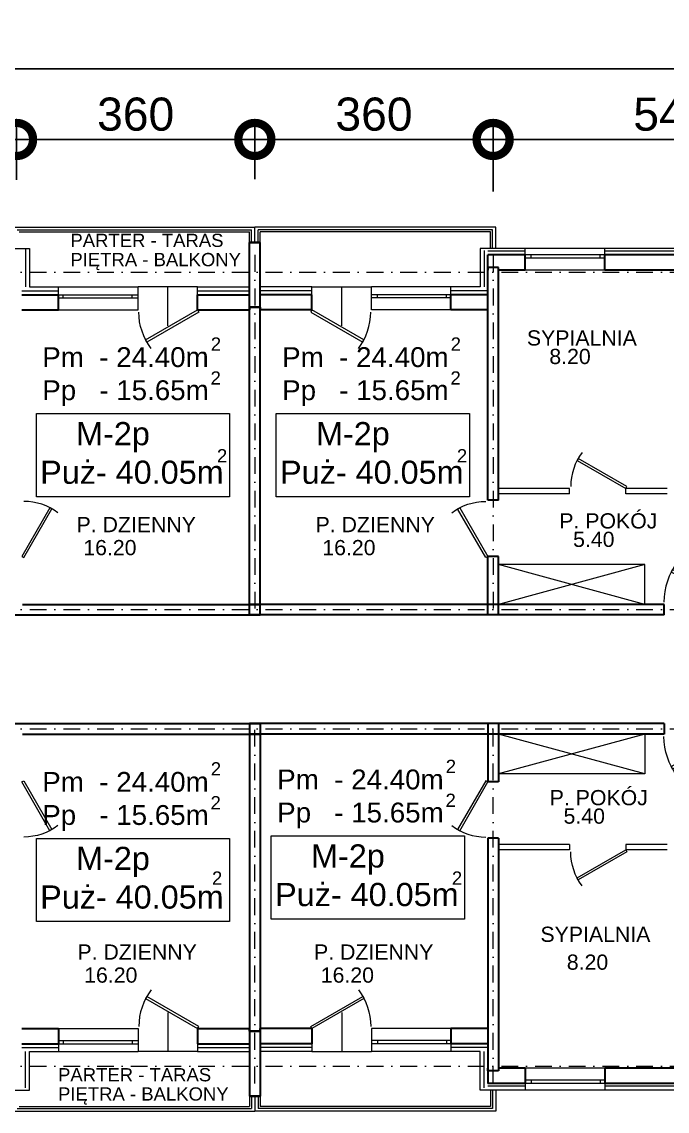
# Model space of a CAD drawing. Header units: millimetres. Extents: x -13324 to 13450, y -2140 to 8293.
# Drawn here: x -11703 to -10728, y 2953 to 4599 of the extents above; entities that cross this region are included whole.
import ezdxf

# ---------------------------------------------------------------- set-up
doc = ezdxf.new("R2010")
doc.units = ezdxf.units.MM
doc.header["$MEASUREMENT"] = 0
doc.header["$PDMODE"] = 2
doc.linetypes.add('DASHDOTX2', pattern=[50.8, 25.4, -12.7, 0, -12.7])
doc.layers.get('0').update_dxf_attribs({"lineweight": 5})
for name, color, linetype, lineweight in [('Ocieplenie', 6, 'Continuous', 5), ('Okna', 7, 'Continuous', 5), ('Okna c.', 7, 'Continuous', 5), ('OPIS', 7, 'Continuous', 5), ('Osie', 1, 'DASHDOTX2', 5), ('Scianki', 34, 'Continuous', 20), ('Urządzenia', 160, 'Continuous', 5), ('Wymiary', 102, 'Continuous', 5), ('Ściany k.', 7, 'Continuous', 35)]:
    doc.layers.add(name, color=color, linetype=linetype, lineweight=lineweight)
doc.layers.add('Opis1', color=7, linetype='Continuous')
doc.styles.get("Standard").update_dxf_attribs({"font": 'ARIAL.TTF'})
doc.linetypes.add('BATTING', pattern='A,0.00254,-2.54,[134,ltypeshp.shx,S=2.54,R=0,X=-2.54,Y=0],-5.08,[134,ltypeshp.shx,S=2.54,R=180,X=2.54,Y=0],-2.54', length=10.16254)
doc.dimstyles.new('ISO-25', dxfattribs={"dimscale": 20, "dimtxt": 2.5, "dimasz": 5, "dimexe": 1.25, "dimexo": 0.625, "dimtad": 1, "dimtxsty": 'Standard', "dimblk": 'DOTSMALL', "dimcen": 2.5, "dimadec": 0, "dimazin": 0, "dimtfac": 1, "dimtmove": 0, "dimatfit": 3, "dimfxl": 0, "dimarcsym": 0})

# ---------------------------------------------------------------- blocks, each defined once
blk = doc.blocks.new('_DotSmall')
at = {"color": 0, "const_width": 0.5}
blk.add_lwpolyline([(-0.0625, 0, 1), (0.0625, 0, 1)], format="xyb", close=True, dxfattribs=at)
blk = doc.blocks.new('*D94')
at = {"layer": 'Defpoints', "color": 0}
for p in [(-11710.7, 4421.3), (-12250.7, 4351.6), (-11710.7, 4347.6)]:
    blk.add_point(p, dxfattribs=at)
at = {"layer": 'Wymiary', "color": 0, "lineweight": -2}
for p, q in [((-12250.7, 4364.1), (-12250.7, 4446.3)), ((-11710.7, 4360.1), (-11710.7, 4446.3)), ((-12250.7, 4421.3), (-11710.7, 4421.3))]:
    blk.add_line(p, q, dxfattribs=at)
at = {"layer": 'Wymiary', "color": 0, "lineweight": -2, "xscale": 100, "yscale": 100, "zscale": 100, "rotation": 180}
blk.add_blockref('_DotSmall', (-12250.7, 4421.3), dxfattribs=at)
at = {"layer": 'Wymiary', "color": 0, "lineweight": -2, "xscale": 100, "yscale": 100, "zscale": 100}
blk.add_blockref('_DotSmall', (-11710.7, 4421.3), dxfattribs=at)
at = {"layer": 'Wymiary', "color": 0, "insert": (-11980.7, 4459.3), "char_height": 50, "attachment_point": 5}
blk.add_mtext('540', dxfattribs=at)
blk = doc.blocks.new('Door - Right Hung 36 in.')
blk.add_lwpolyline([(-0.75, -1.3), (0, 0), (-31.18, 18), (-31.93, 16.7)], close=True)
blk.add_arc((0, 0), 36, 142.68987, 180)
blk = doc.blocks.new('*D98')
at = {"layer": 'Defpoints', "color": 0}
for p in [(-11350.7, 4421.3), (-11710.7, 4347.6), (-11350.7, 4348.9)]:
    blk.add_point(p, dxfattribs=at)
at = {"layer": 'Wymiary', "color": 0, "lineweight": -2}
for p, q in [((-11710.7, 4360.1), (-11710.7, 4446.3)), ((-11350.7, 4361.4), (-11350.7, 4446.3)), ((-11710.7, 4421.3), (-11350.7, 4421.3))]:
    blk.add_line(p, q, dxfattribs=at)
at = {"layer": 'Wymiary', "color": 0, "lineweight": -2, "xscale": 100, "yscale": 100, "zscale": 100, "rotation": 180}
blk.add_blockref('_DotSmall', (-11710.7, 4421.3), dxfattribs=at)
at = {"layer": 'Wymiary', "color": 0, "lineweight": -2, "xscale": 100, "yscale": 100, "zscale": 100}
blk.add_blockref('_DotSmall', (-11350.7, 4421.3), dxfattribs=at)
at = {"layer": 'Wymiary', "color": 0, "insert": (-11530.7, 4459.3), "char_height": 50, "attachment_point": 5}
blk.add_mtext('360', dxfattribs=at)
blk = doc.blocks.new('*D108')
at = {"layer": 'Defpoints', "color": 0}
for p in [(-10990.7, 4421.3), (-11350.7, 4348.9), (-10990.7, 4330.1)]:
    blk.add_point(p, dxfattribs=at)
at = {"layer": 'Wymiary', "color": 0, "lineweight": -2}
for p, q in [((-11350.7, 4361.4), (-11350.7, 4446.3)), ((-10990.7, 4342.6), (-10990.7, 4446.3)), ((-11350.7, 4421.3), (-10990.7, 4421.3))]:
    blk.add_line(p, q, dxfattribs=at)
at = {"layer": 'Wymiary', "color": 0, "lineweight": -2, "xscale": 100, "yscale": 100, "zscale": 100, "rotation": 180}
blk.add_blockref('_DotSmall', (-11350.7, 4421.3), dxfattribs=at)
at = {"layer": 'Wymiary', "color": 0, "lineweight": -2, "xscale": 100, "yscale": 100, "zscale": 100}
blk.add_blockref('_DotSmall', (-10990.7, 4421.3), dxfattribs=at)
at = {"layer": 'Wymiary', "color": 0, "insert": (-11170.7, 4459.3), "char_height": 50, "attachment_point": 5}
blk.add_mtext('360', dxfattribs=at)
blk = doc.blocks.new('*D109')
at = {"layer": 'Defpoints', "color": 0}
for p in [(-10450.7, 4421.3), (-10990.7, 4330.1), (-10450.7, 4318.8)]:
    blk.add_point(p, dxfattribs=at)
at = {"layer": 'Wymiary', "color": 0, "lineweight": -2}
for p, q in [((-10990.7, 4342.6), (-10990.7, 4446.3)), ((-10450.7, 4331.3), (-10450.7, 4446.3)), ((-10990.7, 4421.3), (-10450.7, 4421.3))]:
    blk.add_line(p, q, dxfattribs=at)
at = {"layer": 'Wymiary', "color": 0, "lineweight": -2, "xscale": 100, "yscale": 100, "zscale": 100, "rotation": 180}
blk.add_blockref('_DotSmall', (-10990.7, 4421.3), dxfattribs=at)
at = {"layer": 'Wymiary', "color": 0, "lineweight": -2, "xscale": 100, "yscale": 100, "zscale": 100}
blk.add_blockref('_DotSmall', (-10450.7, 4421.3), dxfattribs=at)
at = {"layer": 'Wymiary', "color": 0, "insert": (-10720.7, 4459.3), "char_height": 50, "attachment_point": 5}
blk.add_mtext('540', dxfattribs=at)
blk = doc.blocks.new('*D113')
at = {"layer": 'Defpoints', "color": 0}
for p in [(-8329.7, 4528.3), (-12271.7, 4388), (-8329.7, 4388)]:
    blk.add_point(p, dxfattribs=at)
at = {"layer": 'Wymiary', "color": 0, "lineweight": -2}
for p, q in [((-12271.7, 4400.5), (-12271.7, 4553.3)), ((-8329.7, 4400.5), (-8329.7, 4553.3)), ((-12271.7, 4528.3), (-8329.7, 4528.3))]:
    blk.add_line(p, q, dxfattribs=at)
at = {"layer": 'Wymiary', "color": 0, "lineweight": -2, "xscale": 100, "yscale": 100, "zscale": 100, "rotation": 180}
blk.add_blockref('_DotSmall', (-12271.7, 4528.3), dxfattribs=at)
at = {"layer": 'Wymiary', "color": 0, "lineweight": -2, "xscale": 100, "yscale": 100, "zscale": 100}
blk.add_blockref('_DotSmall', (-8329.7, 4528.3), dxfattribs=at)
at = {"layer": 'Wymiary', "color": 0, "insert": (-10300.7, 4566.4), "char_height": 50, "attachment_point": 5}
blk.add_mtext('3942', dxfattribs=at)

msp = doc.modelspace()

# ---------------------------------------------------------------- linework, layer by layer
at = {"layer": 'Ocieplenie'}
for p, q in [((-11759.314, 4256.771), (-11691.229, 4256.771)), ((-11691.229, 4256.771), (-11691.229, 4198.771)), ((-10942.142, 4256.771), (-11010.227, 4256.771)), ((-11010.227, 4256.771), (-11010.227, 4198.771)), ((-10942.142, 4246.771), (-10942.142, 4256.771)), ((-10822.142, 4246.771), (-10822.142, 4256.771)), ((-10682.669, 4256.771), (-10822.142, 4256.771)), ((-11691.229, 4198.771), (-11647.092, 4198.771)), ((-11647.092, 4186.771), (-11647.092, 4198.771)), ((-11437.092, 4198.771), (-11358.728, 4198.771)), ((-11437.092, 4186.771), (-11437.092, 4198.771)), ((-11264.364, 4198.771), (-11342.728, 4198.771)), ((-11264.364, 4186.771), (-11264.364, 4198.771)), ((-11054.364, 4186.771), (-11054.364, 4198.771)), ((-11010.227, 4198.771), (-11054.364, 4198.771)), ((-11647.092, 3054.775), (-11647.092, 3042.775)), ((-11437.092, 3054.775), (-11437.092, 3042.775)), ((-11264.364, 3054.775), (-11264.364, 3042.775)), ((-11054.364, 3054.775), (-11054.364, 3042.775)), ((-11691.229, 2984.775), (-11691.229, 3042.775)), ((-11691.229, 3042.775), (-11647.092, 3042.775)), ((-11437.092, 3042.775), (-11358.728, 3042.775)), ((-11264.364, 3042.775), (-11342.728, 3042.775)), ((-11010.227, 3042.775), (-11054.364, 3042.775)), ((-11010.227, 2984.775), (-11010.227, 3042.775)), ((-11759.314, 2984.775), (-11691.229, 2984.775)), ((-10942.142, 2984.775), (-11010.227, 2984.775)), ((-10942.142, 2994.775), (-10942.142, 2984.775)), ((-10822.142, 2994.775), (-10822.142, 2984.775)), ((-10682.669, 2984.775), (-10822.142, 2984.775))]:
    msp.add_line(p, q, dxfattribs=at)
at = {"layer": 'Ocieplenie', "linetype": 'BATTING', "ltscale": 0.4}
for p, q in [((-11697.268, 4255.357), (-11697.268, 4198.771)), ((-11004.188, 4253.357), (-11004.188, 4198.771)), ((-10942.142, 4252.732), (-10998.728, 4252.732)), ((-10682.669, 4252.732), (-10822.142, 4252.732)), ((-11702.728, 4192.732), (-11647.092, 4192.732)), ((-11437.092, 4192.732), (-11358.728, 4192.732)), ((-11702.728, 3048.814), (-11647.092, 3048.814)), ((-11437.092, 3048.814), (-11358.728, 3048.814)), ((-11264.364, 3048.814), (-11342.728, 3048.814)), ((-11697.268, 2988.189), (-11697.268, 3042.775)), ((-11004.188, 2988.189), (-11004.188, 3042.775)), ((-10942.142, 2990.619), (-10998.728, 2990.619)), ((-10682.669, 2990.619), (-10822.142, 2990.619))]:
    msp.add_line(p, q, dxfattribs=at)
at = {"layer": 'Ocieplenie', "linetype": 'BATTING', "ltscale": 0.5}
for p, q in [((-11264.364, 4192.732), (-11342.728, 4192.732)), ((-10998.728, 4192.732), (-11054.364, 4192.732)), ((-10998.728, 3048.814), (-11054.364, 3048.814))]:
    msp.add_line(p, q, dxfattribs=at)
at = {"layer": 'Okna'}
for p, q in [((-11437.092, 4198.771), (-11527.092, 4198.771)), ((-11264.364, 4198.771), (-11174.364, 4198.771)), ((-11437.092, 3042.775), (-11527.092, 3042.775)), ((-11264.364, 3042.775), (-11174.364, 3042.775))]:
    msp.add_line(p, q, dxfattribs=at)
at = {"layer": 'Okna c.'}
for p, q in [((-11714.728, 4288.771), (-11350.728, 4288.771)), ((-11709.728, 4284.771), (-11355.728, 4284.771)), ((-11706.728, 4281.771), (-11358.728, 4281.771)), ((-11358.728, 4265.851), (-11358.728, 4281.771)), ((-11355.728, 4265.851), (-11355.728, 4284.771)), ((-11350.728, 4265.851), (-11350.728, 4288.771)), ((-10986.728, 4288.771), (-11350.728, 4288.771)), ((-11350.728, 4265.851), (-11350.728, 4288.771)), ((-10991.728, 4284.771), (-11345.728, 4284.771)), ((-11345.728, 4265.851), (-11345.728, 4284.771)), ((-10994.728, 4281.771), (-11342.728, 4281.771)), ((-11342.728, 4265.851), (-11342.728, 4281.771)), ((-10994.728, 4256.771), (-10994.728, 4281.771)), ((-10991.728, 4256.771), (-10991.728, 4284.771)), ((-10986.728, 4256.771), (-10986.728, 4288.771)), ((-10822.142, 4256.771), (-10942.142, 4256.771)), ((-10822.142, 4246.771), (-10942.142, 4246.771)), ((-10822.142, 4241.771), (-10942.142, 4241.771)), ((-10933.252, 4241.771), (-10933.252, 4246.771)), ((-10828.916, 4241.771), (-10828.916, 4246.771)), ((-10822.142, 4223.771), (-10942.142, 4223.771)), ((-11647.092, 4198.771), (-11527.092, 4198.771)), ((-11527.092, 4163.771), (-11527.092, 4198.771)), ((-11482.092, 4139.468), (-11482.092, 4198.771)), ((-11219.364, 4139.468), (-11219.364, 4198.771)), ((-11054.364, 4198.771), (-11174.364, 4198.771)), ((-11174.364, 4163.771), (-11174.364, 4198.771)), ((-11647.092, 4186.771), (-11527.092, 4186.771)), ((-11640.318, 4181.771), (-11640.318, 4186.771)), ((-11535.983, 4181.771), (-11535.983, 4186.771)), ((-11054.364, 4186.771), (-11174.364, 4186.771)), ((-11165.474, 4181.771), (-11165.474, 4186.771)), ((-11061.138, 4181.771), (-11061.138, 4186.771)), ((-11647.092, 4181.771), (-11527.092, 4181.771)), ((-11054.364, 4181.771), (-11174.364, 4181.771)), ((-11647.092, 4163.771), (-11527.092, 4163.771)), ((-11054.364, 4163.771), (-11174.364, 4163.771)), ((-11482.092, 3102.079), (-11482.092, 3042.775)), ((-11219.364, 3102.079), (-11219.364, 3042.775)), ((-11647.092, 3077.775), (-11527.092, 3077.775)), ((-11527.092, 3077.775), (-11527.092, 3042.775)), ((-11054.364, 3077.775), (-11174.364, 3077.775)), ((-11174.364, 3077.775), (-11174.364, 3042.775)), ((-11647.092, 3059.775), (-11527.092, 3059.775)), ((-11647.092, 3054.775), (-11527.092, 3054.775)), ((-11640.318, 3059.775), (-11640.318, 3054.775)), ((-11535.983, 3059.775), (-11535.983, 3054.775)), ((-11054.364, 3059.775), (-11174.364, 3059.775)), ((-11054.364, 3054.775), (-11174.364, 3054.775)), ((-11165.474, 3059.775), (-11165.474, 3054.775)), ((-11061.138, 3059.775), (-11061.138, 3054.775)), ((-11647.092, 3042.775), (-11527.092, 3042.775)), ((-11054.364, 3042.775), (-11174.364, 3042.775)), ((-10822.142, 3017.775), (-10942.142, 3017.775)), ((-10822.142, 2999.775), (-10942.142, 2999.775)), ((-10933.252, 2999.775), (-10933.252, 2994.775)), ((-10828.916, 2999.775), (-10828.916, 2994.775)), ((-10994.728, 2984.775), (-10994.728, 2959.775)), ((-10991.728, 2984.775), (-10991.728, 2956.775)), ((-10986.728, 2984.775), (-10986.728, 2952.775)), ((-10822.142, 2994.775), (-10942.142, 2994.775)), ((-10822.142, 2984.775), (-10942.142, 2984.775)), ((-11358.728, 2975.696), (-11358.728, 2959.775)), ((-11355.728, 2975.696), (-11355.728, 2956.775)), ((-11350.728, 2975.696), (-11350.728, 2952.775)), ((-11350.728, 2975.696), (-11350.728, 2952.775)), ((-11345.728, 2975.696), (-11345.728, 2956.775)), ((-11342.728, 2975.696), (-11342.728, 2959.775)), ((-11714.728, 2952.775), (-11350.728, 2952.775)), ((-11709.728, 2956.775), (-11355.728, 2956.775)), ((-11706.728, 2959.775), (-11358.728, 2959.775)), ((-10986.728, 2952.775), (-11350.728, 2952.775)), ((-10991.728, 2956.775), (-11345.728, 2956.775)), ((-10994.728, 2959.775), (-11342.728, 2959.775))]:
    msp.add_line(p, q, dxfattribs=at)
at = {"layer": 'OPIS'}
for points in [[(-11680.727, 4007.101), (-11388.746, 4007.101), (-11388.746, 3881.452), (-11680.727, 3881.452)], [(-11318.302, 4007.101), (-11026.322, 4007.101), (-11026.322, 3881.452), (-11318.302, 3881.452)], [(-11680.727, 3365.151), (-11388.746, 3365.151), (-11388.746, 3239.503), (-11680.727, 3239.503)], [(-11325.775, 3368.884), (-11033.794, 3368.884), (-11033.794, 3243.235), (-11325.775, 3243.235)]]:
    msp.add_lwpolyline(points, close=True, dxfattribs=at)
at = {"layer": 'Osie'}
for p, q in [((-11350.728, 4246.771), (-11350.728, 3702.771)), ((-11350.728, 4246.771), (-11350.728, 3702.771)), ((-10990.728, 4246.771), (-10990.728, 3702.771)), ((-12250.728, 4220.771), (-9618.728, 4220.771)), ((-12250.728, 3710.771), (-10157.728, 3710.771)), ((-12250.728, 3530.775), (-10157.728, 3530.775)), ((-11350.728, 2994.775), (-11350.728, 3538.775)), ((-11350.728, 2994.775), (-11350.728, 3538.775)), ((-10990.728, 2994.775), (-10990.728, 3538.775)), ((-12250.728, 3020.775), (-10157.728, 3020.775))]:
    msp.add_line(p, q, dxfattribs=at)
at = {"layer": 'Scianki'}
for p, q in [((-10875.297, 3893.771), (-10982.728, 3893.771)), ((-10875.297, 3885.771), (-10982.728, 3885.771)), ((-10875.297, 3885.771), (-10875.297, 3893.771)), ((-10727.728, 3893.771), (-10790.297, 3893.771)), ((-10790.297, 3885.771), (-10790.297, 3893.771)), ((-10727.728, 3885.771), (-10790.297, 3885.771)), ((-10875.297, 3355.775), (-10982.728, 3355.775)), ((-10875.297, 3347.775), (-10982.728, 3347.775)), ((-10875.297, 3355.775), (-10875.297, 3347.775)), ((-10727.728, 3355.775), (-10790.297, 3355.775)), ((-10790.297, 3355.775), (-10790.297, 3347.775)), ((-10727.728, 3347.775), (-10790.297, 3347.775))]:
    msp.add_line(p, q, dxfattribs=at)
at = {"layer": 'Urządzenia'}
for p, q in [((-10761.642, 3718.771), (-10982.728, 3778.771)), ((-10761.642, 3778.771), (-10982.728, 3718.771)), ((-10761.642, 3522.775), (-10982.728, 3462.775)), ((-10761.642, 3462.775), (-10982.728, 3522.775))]:
    msp.add_line(p, q, dxfattribs=at)
for points in [[(-10761.642, 3778.771), (-10982.728, 3778.771), (-10982.728, 3718.771), (-10761.642, 3718.771)], [(-10761.642, 3462.775), (-10982.728, 3462.775), (-10982.728, 3522.775), (-10761.642, 3522.775)]]:
    msp.add_lwpolyline(points, close=True, dxfattribs=at)
at = {"layer": 'Ściany k.'}
for p, q in [((-11358.728, 3702.771), (-11358.728, 4265.851)), ((-11358.728, 4265.851), (-11342.728, 4265.851)), ((-11358.728, 3702.771), (-11358.728, 4265.851)), ((-11342.728, 4265.851), (-11358.728, 4265.851)), ((-11342.728, 3702.771), (-11342.728, 4265.851)), ((-11342.728, 3702.771), (-11342.728, 4265.851)), ((-10942.142, 4246.771), (-10998.728, 4246.771)), ((-10998.728, 3876.216), (-10998.728, 4246.771)), ((-10942.142, 4223.771), (-10942.142, 4246.771)), ((-10682.669, 4246.771), (-10822.142, 4246.771)), ((-10822.142, 4223.771), (-10822.142, 4246.771)), ((-10998.728, 4227.771), (-10998.728, 4223.771)), ((-10982.728, 4227.771), (-10998.728, 4227.771)), ((-10982.728, 4223.771), (-10982.728, 4227.771)), ((-10982.728, 4223.771), (-10982.728, 4223.771)), ((-10982.728, 4223.771), (-10982.728, 4223.771)), ((-10982.728, 4223.771), (-10982.728, 4223.771)), ((-10982.728, 4223.771), (-10982.728, 4223.771)), ((-10982.728, 4223.771), (-10982.728, 4223.771)), ((-10942.142, 4223.771), (-10982.728, 4223.771)), ((-10982.728, 3876.216), (-10982.728, 4223.771)), ((-10682.669, 4223.771), (-10822.142, 4223.771)), ((-11702.728, 4186.771), (-11647.092, 4186.771)), ((-11647.092, 4163.771), (-11647.092, 4186.771)), ((-11437.092, 4186.771), (-11358.728, 4186.771)), ((-11437.092, 4163.771), (-11437.092, 4186.771)), ((-11264.364, 4186.771), (-11342.728, 4186.771)), ((-11264.364, 4163.771), (-11264.364, 4186.771)), ((-11054.364, 4163.771), (-11054.364, 4186.771)), ((-10998.728, 4186.771), (-11054.364, 4186.771)), ((-11358.728, 4167.771), (-11342.728, 4167.771)), ((-11358.728, 4163.771), (-11358.728, 4167.771)), ((-11358.728, 4167.771), (-11358.728, 4163.771)), ((-11342.728, 4167.771), (-11358.728, 4167.771)), ((-11342.728, 4167.771), (-11342.728, 4163.771)), ((-11342.728, 4163.771), (-11342.728, 4167.771)), ((-11702.728, 4163.771), (-11647.092, 4163.771)), ((-11437.092, 4163.771), (-11358.728, 4163.771)), ((-11358.728, 4163.771), (-11358.728, 4163.771)), ((-11358.728, 4163.771), (-11358.728, 4163.771)), ((-11358.728, 4163.771), (-11358.728, 4163.771)), ((-11358.728, 4163.771), (-11358.728, 4163.771)), ((-11358.728, 4163.771), (-11358.728, 4163.771)), ((-11264.364, 4163.771), (-11342.728, 4163.771)), ((-11342.728, 4163.771), (-11342.728, 4163.771)), ((-11342.728, 4163.771), (-11342.728, 4163.771)), ((-11342.728, 4163.771), (-11342.728, 4163.771)), ((-11342.728, 4163.771), (-11342.728, 4163.771)), ((-11342.728, 4163.771), (-11342.728, 4163.771)), ((-10998.728, 4163.771), (-11054.364, 4163.771)), ((-10982.728, 3876.216), (-10998.728, 3876.216)), ((-10998.728, 3702.771), (-10998.728, 3791.216)), ((-10982.728, 3791.216), (-10998.728, 3791.216)), ((-10982.728, 3702.771), (-10982.728, 3791.216)), ((-11701.728, 3718.771), (-11342.728, 3718.771)), ((-10999.728, 3718.771), (-11358.728, 3718.771)), ((-10732.175, 3718.771), (-10998.728, 3718.771)), ((-10732.175, 3702.771), (-10732.175, 3718.771)), ((-11969.282, 3702.771), (-11342.728, 3702.771)), ((-10732.175, 3702.771), (-11358.728, 3702.771)), ((-11969.282, 3538.775), (-11342.728, 3538.775)), ((-11358.728, 3538.775), (-11358.728, 2975.696)), ((-10732.175, 3538.775), (-11358.728, 3538.775)), ((-11358.728, 3538.775), (-11358.728, 2975.696)), ((-11342.728, 3538.775), (-11342.728, 2975.696)), ((-11342.728, 3538.775), (-11342.728, 2975.696)), ((-10998.728, 3538.775), (-10998.728, 3450.33)), ((-10982.728, 3538.775), (-10982.728, 3450.33)), ((-10732.175, 3538.775), (-10732.175, 3522.775)), ((-11701.728, 3522.775), (-11342.728, 3522.775)), ((-10999.728, 3522.775), (-11358.728, 3522.775)), ((-10732.175, 3522.775), (-10998.728, 3522.775)), ((-10982.728, 3450.33), (-10998.728, 3450.33)), ((-10982.728, 3365.33), (-10998.728, 3365.33)), ((-10998.728, 3365.33), (-10998.728, 2994.775)), ((-10982.728, 3365.33), (-10982.728, 3017.775)), ((-11702.728, 3077.775), (-11647.092, 3077.775)), ((-11647.092, 3077.775), (-11647.092, 3054.775)), ((-11437.092, 3077.775), (-11358.728, 3077.775)), ((-11437.092, 3077.775), (-11437.092, 3054.775)), ((-11358.728, 3077.775), (-11358.728, 3073.775)), ((-11358.728, 3077.775), (-11358.728, 3077.775)), ((-11358.728, 3077.775), (-11358.728, 3077.775)), ((-11358.728, 3077.775), (-11358.728, 3077.775)), ((-11358.728, 3077.775), (-11358.728, 3077.775)), ((-11358.728, 3077.775), (-11358.728, 3077.775)), ((-11358.728, 3073.775), (-11358.728, 3077.775)), ((-11358.728, 3073.775), (-11342.728, 3073.775)), ((-11342.728, 3073.775), (-11358.728, 3073.775)), ((-11342.728, 3073.775), (-11342.728, 3077.775)), ((-11264.364, 3077.775), (-11342.728, 3077.775)), ((-11342.728, 3077.775), (-11342.728, 3073.775)), ((-11342.728, 3077.775), (-11342.728, 3077.775)), ((-11342.728, 3077.775), (-11342.728, 3077.775)), ((-11342.728, 3077.775), (-11342.728, 3077.775)), ((-11342.728, 3077.775), (-11342.728, 3077.775)), ((-11342.728, 3077.775), (-11342.728, 3077.775)), ((-11264.364, 3077.775), (-11264.364, 3054.775)), ((-11054.364, 3077.775), (-11054.364, 3054.775)), ((-10998.728, 3077.775), (-11054.364, 3077.775)), ((-11702.728, 3054.775), (-11647.092, 3054.775)), ((-11437.092, 3054.775), (-11358.728, 3054.775)), ((-11264.364, 3054.775), (-11342.728, 3054.775)), ((-10998.728, 3054.775), (-11054.364, 3054.775)), ((-10998.728, 3013.775), (-10998.728, 3017.775)), ((-10982.728, 3013.775), (-10998.728, 3013.775)), ((-10982.728, 3017.775), (-10982.728, 3013.775)), ((-10982.728, 3017.775), (-10982.728, 3017.775)), ((-10982.728, 3017.775), (-10982.728, 3017.775)), ((-10982.728, 3017.775), (-10982.728, 3017.775)), ((-10982.728, 3017.775), (-10982.728, 3017.775)), ((-10982.728, 3017.775), (-10982.728, 3017.775)), ((-10942.142, 3017.775), (-10982.728, 3017.775)), ((-10942.142, 3017.775), (-10942.142, 2994.775)), ((-10822.142, 3017.775), (-10822.142, 2994.775)), ((-10682.669, 3017.775), (-10822.142, 3017.775)), ((-10942.142, 2994.775), (-10998.728, 2994.775)), ((-10682.669, 2994.775), (-10822.142, 2994.775)), ((-11358.728, 2975.696), (-11342.728, 2975.696)), ((-11342.728, 2975.696), (-11358.728, 2975.696))]:
    msp.add_line(p, q, dxfattribs=at)

# ---------------------------------------------------------------- block references
for p, xscale, yscale, zscale, rotation in [((-11435.203, 4160.499), -2.518592000000353, 2.518592000000353, 2.518592, 180), ((-11266.253, 4160.499), 2.518592000000353, 2.518592000000353, 2.518592, 180), ((-11699.663, 3789.446), 2.360000000000582, 2.360000000000582, 2.36, 270), ((-11001.794, 3789.446), -2.360000000000582, 2.360000000000582, 2.36, 90), ((-10634.121, 3519.219), -2.737600000000384, 2.737600000000384, 2.7376, 180), ((-11699.663, 3452.1), -2.360000000000582, 2.360000000000582, 2.36, 270), ((-11001.794, 3452.1), 2.360000000000582, 2.360000000000582, 2.36, 90), ((-10788.527, 3344.709), -2.360000000000582, 2.360000000000582, 2.36, 180)]:
    msp.add_blockref('Door - Right Hung 36 in.', p, dxfattribs=dict(xscale=xscale, yscale=yscale, zscale=zscale, rotation=rotation))
for p, xscale, yscale, zscale in [((-10788.527, 3896.837), 2.360000000000582, 2.360000000000582, 2.36), ((-10634.121, 3722.327), 2.737600000000384, 2.737600000000384, 2.7376), ((-11435.203, 3081.047), 2.518592000000353, 2.518592000000353, 2.518592), ((-11266.253, 3081.047), -2.518592000000353, 2.518592000000353, 2.518592)]:
    msp.add_blockref('Door - Right Hung 36 in.', p, dxfattribs=dict(xscale=xscale, yscale=yscale, zscale=zscale))

# ---------------------------------------------------------------- texts
at = {"layer": 'OPIS', "lineweight": 18}
for p in [(-11417.208, 4102.175), (-11054.783, 4102.175), (-11417.586, 4050.885), (-11055.161, 4050.885), (-11407.951, 3933.309), (-11045.526, 3933.309), (-11417.208, 3460.225), (-11062.256, 3463.957), (-11417.586, 3408.936), (-11062.634, 3412.668), (-11415.423, 3295.092), (-11052.998, 3295.092)]:
    msp.add_text('2', height=20, dxfattribs=at).set_placement(p)
at = {"layer": 'OPIS', "attachment_point": 1}
for s, insert, char_height, width in [('{\\fArial|b0|i0|c238|p34;Pm  - 24.40m\\PPp   - 15.65m}', (-11671.867, 4107.392), 30, 285.9913), ('{\\fArial|b0|i0|c238|p34;Pm  - 24.40m\\PPp   - 15.65m}', (-11309.442, 4107.392), 30, 285.9913), ('{\\fArial|b0|i0|c238|p34;    M-2p\\PPuż- 40.05m}', (-11674.972, 3994.27), 35, 296.2022), ('{\\fArial|b0|i0|c238|p34;    M-2p\\PPuż- 40.05m}', (-11312.547, 3994.27), 35, 296.2022), ('{\\fArial|b0|i0|c238|p34;Pm  - 24.40m\\PPp   - 15.65m}', (-11671.867, 3465.442), 30, 285.9913), ('{\\fArial|b0|i0|c238|p34;Pm  - 24.40m\\PPp   - 15.65m}', (-11316.914, 3469.174), 30, 285.9913), ('{\\fArial|b0|i0|c238|p34;    M-2p\\PPuż- 40.05m}', (-11674.972, 3352.321), 35, 296.2022), ('{\\fArial|b0|i0|c238|p34;    M-2p\\PPuż- 40.05m}', (-11320.02, 3356.053), 35, 296.2022)]:
    msp.add_mtext(s, dxfattribs=dict(at, insert=insert, char_height=char_height, width=width))
at = {"layer": 'Opis1'}
for s, height, p in [('PARTER - TARAS', 20, (-11629.328, 4258.877)), ('PIĘTRA - BALKONY', 20, (-11629.328, 4229.831)), ('SYPIALNIA', 23, (-10939.661, 4109.91)), ('8.20', 23, (-10905.797, 4081.922)), ('P. POKÓJ', 23, (-10890.742, 3833.422)), ('P. DZIENNY', 23, (-11619.997, 3827.83)), ('P. DZIENNY', 23, (-11258.915, 3827.83)), ('5.40', 23, (-10869.882, 3805.553)), ('16.20', 23, (-11609.848, 3793.02)), ('16.20', 23, (-11248.766, 3793.02)), ('P. POKÓJ', 23, (-10905.158, 3415.167)), ('5.40', 23, (-10884.299, 3387.299)), ('SYPIALNIA', 23, (-10919.214, 3208.649)), ('P. DZIENNY', 23, (-11618.639, 3181.835)), ('P. DZIENNY', 23, (-11261.204, 3181.835)), ('8.20', 23, (-10879.364, 3166.574)), ('16.20', 23, (-11608.489, 3147.025)), ('16.20', 23, (-11251.054, 3147.025)), ('PARTER - TARAS', 20, (-11647.972, 2997.881)), ('PIĘTRA - BALKONY', 20, (-11647.972, 2968.836))]:
    msp.add_text(s, height=height, dxfattribs=at).set_placement(p)

# ---------------------------------------------------------------- dimensions: what is measured, and where the dimension line sits
at = {"layer": 'Wymiary'}
for base, p1, p2, picture, middle in [((-8329.728, 4528.324), (-12271.728, 4387.976), (-8329.728, 4387.976), '*D113', (-10300.728, 4566.37)), ((-10990.728, 4421.259), (-11350.728, 4348.935), (-10990.728, 4330.086), '*D108', (-11170.728, 4459.305)), ((-10450.728, 4421.259), (-10990.728, 4330.086), (-10450.728, 4318.777), '*D109', (-10720.728, 4459.287))]:
    dim = msp.add_linear_dim(base=base, p1=p1, p2=p2, dimstyle='ISO-25', override={"dimtmove": 1}, dxfattribs=at)
    dim.commit()
    dim.dimension.update_dxf_attribs({"geometry": picture, "text_midpoint": middle})
for base, p1, p2, picture, middle in [((-11710.728, 4421.259), (-12250.728, 4351.589), (-11710.728, 4347.608), '*D94', (-11980.728, 4459.287)), ((-11350.728, 4421.259), (-11710.728, 4347.608), (-11350.728, 4348.935), '*D98', (-11530.728, 4459.305))]:
    dim = msp.add_linear_dim(base=base, p1=p1, p2=p2, dimstyle='ISO-25', dxfattribs=at)
    dim.commit()
    dim.dimension.update_dxf_attribs({"geometry": picture, "text_midpoint": middle})

doc.saveas('drawing.dxf')
